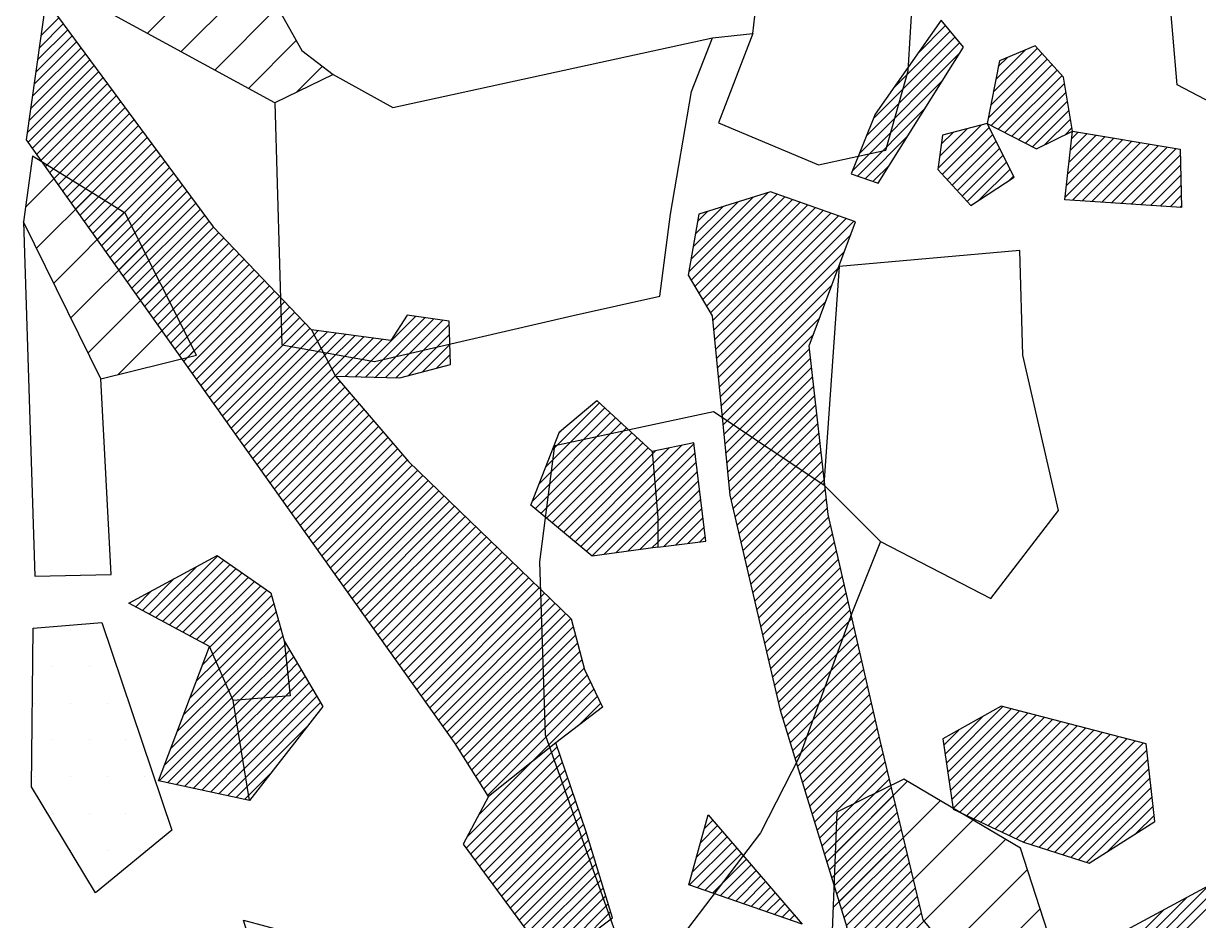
# Model space of a CAD drawing. Header units: metres. Extents: x -2.09 to 0.03, y -17.5 to -14.3.
# Drawn here: x -2.0036 to -1.6041, y -17.0239 to -16.719 of the extents above; entities that cross this region are included whole.
import ezdxf

# ---------------------------------------------------------------- set-up
doc = ezdxf.new("R2010")
doc.units = ezdxf.units.M
doc.header["$LTSCALE"] = 25
doc.header["$MEASUREMENT"] = 0
doc.layers.get('0').update_dxf_attribs({"linetype": 'CONTINUOUS'})
for name, color, linetype in [('FEUER', 1, 'CONTINUOUS'), ('KNOCHEN', 2, 'CONTINUOUS'), ('KNOCHENSCHRAFF', 2, 'CONTINUOUS'), ('STEINE', 4, 'CONTINUOUS'), ('STEINESCHRAFF', 4, 'CONTINUOUS')]:
    doc.layers.add(name, color=color, linetype=linetype)

# ---------------------------------------------------------------- blocks, each defined once
blk = doc.blocks.new('*X1')
at = {"color": 0}
for p, q in [((-199.809, -1672.712), (-199.005, -1671.908)), ((-199.75, -1672.3), (-199.155, -1671.705)), ((-199.925, -1673.536), (-198.704, -1672.315)), ((-199.867, -1673.124), (-198.854, -1672.111)), ((-200.042, -1674.359), (-198.404, -1672.721)), ((-199.984, -1673.948), (-198.554, -1672.518)), ((-200.158, -1675.183), (-198.103, -1673.128)), ((-200.1, -1674.771), (-198.253, -1672.925)), ((-200.217, -1675.595), (-197.953, -1673.331)), ((-200.195, -1675.927), (-197.803, -1673.535)), ((-200.049, -1676.134), (-197.652, -1673.738)), ((-199.902, -1676.341), (-197.502, -1673.941)), ((-199.755, -1676.548), (-197.352, -1674.145)), ((-199.608, -1676.754), (-197.202, -1674.348)), ((-199.462, -1676.961), (-197.052, -1674.551)), ((-199.315, -1677.168), (-196.901, -1674.754)), ((-199.168, -1677.375), (-196.751, -1674.958)), ((-199.021, -1677.582), (-196.601, -1675.161)), ((-198.875, -1677.789), (-196.451, -1675.364)), ((-198.728, -1677.995), (-196.3, -1675.568)), ((-198.581, -1678.202), (-196.15, -1675.771)), ((-198.434, -1678.409), (-196, -1675.974)), ((-198.288, -1678.616), (-195.85, -1676.178)), ((-198.141, -1678.823), (-195.699, -1676.381)), ((-197.994, -1679.029), (-195.549, -1676.584)), ((-197.848, -1679.236), (-195.399, -1676.788)), ((-197.701, -1679.443), (-195.249, -1676.991)), ((-197.554, -1679.65), (-195.098, -1677.194)), ((-197.407, -1679.857), (-194.948, -1677.397)), ((-197.261, -1680.063), (-194.798, -1677.601)), ((-197.114, -1680.27), (-194.648, -1677.804)), ((-196.967, -1680.477), (-194.497, -1678.007)), ((-196.82, -1680.684), (-194.347, -1678.211)), ((-196.674, -1680.891), (-194.197, -1678.414)), ((-196.527, -1681.098), (-194.047, -1678.617)), ((-196.38, -1681.304), (-193.895, -1678.819)), ((-196.233, -1681.511), (-193.722, -1679)), ((-196.087, -1681.718), (-193.549, -1679.181)), ((-195.94, -1681.925), (-193.377, -1679.362)), ((-195.793, -1682.132), (-193.204, -1679.543)), ((-195.646, -1682.338), (-193.032, -1679.724)), ((-195.5, -1682.545), (-192.859, -1679.905)), ((-195.353, -1682.752), (-192.687, -1680.086)), ((-195.206, -1682.959), (-192.514, -1680.267)), ((-195.059, -1683.166), (-192.342, -1680.448)), ((-194.913, -1683.373), (-192.169, -1680.629)), ((-194.766, -1683.579), (-191.997, -1680.81)), ((-194.619, -1683.786), (-191.824, -1680.991)), ((-194.473, -1683.993), (-191.652, -1681.172)), ((-194.326, -1684.2), (-191.479, -1681.353)), ((-194.179, -1684.407), (-191.306, -1681.534)), ((-194.032, -1684.613), (-191.134, -1681.715)), ((-193.886, -1684.82), (-190.961, -1681.896)), ((-193.739, -1685.027), (-190.789, -1682.077)), ((-193.592, -1685.234), (-190.616, -1682.258)), ((-193.445, -1685.441), (-190.48, -1682.475)), ((-193.299, -1685.648), (-190.36, -1682.709)), ((-193.152, -1685.854), (-190.24, -1682.942)), ((-193.005, -1686.061), (-190.12, -1683.176)), ((-192.858, -1686.268), (-190, -1683.409)), ((-192.712, -1686.475), (-189.88, -1683.643)), ((-192.565, -1686.682), (-189.76, -1683.877)), ((-192.418, -1686.888), (-189.599, -1684.069)), ((-192.271, -1687.095), (-189.436, -1684.26)), ((-192.125, -1687.302), (-189.273, -1684.45)), ((-191.978, -1687.509), (-189.11, -1684.641)), ((-191.831, -1687.716), (-188.947, -1684.831)), ((-191.685, -1687.922), (-188.784, -1685.022)), ((-191.538, -1688.129), (-188.621, -1685.212)), ((-191.391, -1688.336), (-188.457, -1685.402)), ((-191.244, -1688.543), (-188.294, -1685.593)), ((-191.098, -1688.75), (-188.131, -1685.783)), ((-190.951, -1688.957), (-187.968, -1685.974)), ((-190.804, -1689.163), (-187.805, -1686.164)), ((-190.657, -1689.37), (-187.642, -1686.355)), ((-190.511, -1689.577), (-187.479, -1686.545)), ((-190.364, -1689.784), (-187.316, -1686.736)), ((-190.217, -1689.991), (-187.141, -1686.914)), ((-190.07, -1690.197), (-186.961, -1687.088)), ((-189.924, -1690.404), (-186.781, -1687.262)), ((-189.777, -1690.611), (-186.601, -1687.435)), ((-189.63, -1690.818), (-186.421, -1687.609)), ((-189.483, -1691.025), (-186.242, -1687.783)), ((-189.337, -1691.232), (-186.062, -1687.957)), ((-189.19, -1691.438), (-185.882, -1688.13)), ((-189.043, -1691.645), (-185.702, -1688.304)), ((-188.896, -1691.852), (-185.523, -1688.478)), ((-188.75, -1692.059), (-185.343, -1688.652)), ((-188.603, -1692.266), (-185.163, -1688.826)), ((-188.456, -1692.472), (-184.983, -1688.999)), ((-188.31, -1692.679), (-184.804, -1689.173)), ((-188.163, -1692.886), (-184.624, -1689.347)), ((-188.016, -1693.093), (-184.444, -1689.521)), ((-187.869, -1693.3), (-184.264, -1689.695)), ((-187.723, -1693.506), (-184.084, -1689.868)), ((-187.576, -1693.713), (-183.905, -1690.042)), ((-187.429, -1693.92), (-183.725, -1690.216)), ((-187.282, -1694.127), (-183.545, -1690.39)), ((-187.136, -1694.334), (-183.365, -1690.563)), ((-186.989, -1694.541), (-183.186, -1690.737)), ((-186.842, -1694.747), (-183.006, -1690.911)), ((-186.695, -1694.954), (-182.826, -1691.085)), ((-186.549, -1695.161), (-182.646, -1691.259)), ((-186.402, -1695.368), (-182.466, -1691.432)), ((-186.255, -1695.575), (-182.287, -1691.606)), ((-186.108, -1695.781), (-182.107, -1691.78)), ((-185.962, -1695.988), (-181.927, -1691.954)), ((-185.815, -1696.195), (-181.747, -1692.128)), ((-185.671, -1696.405), (-181.671, -1692.405)), ((-185.533, -1696.621), (-181.597, -1692.685)), ((-185.396, -1696.837), (-181.524, -1692.965)), ((-185.258, -1697.053), (-181.45, -1693.245)), ((-185.121, -1697.269), (-181.377, -1693.525)), ((-184.983, -1697.485), (-181.303, -1693.805)), ((-184.846, -1697.701), (-181.197, -1694.052)), ((-184.708, -1697.917), (-181.083, -1694.291)), ((-184.571, -1698.133), (-180.968, -1694.53)), ((-183.112, -1697.027), (-180.854, -1694.769)), ((-181.469, -1695.738), (-180.74, -1695.009)), ((-185.311, -1699.934), (-182.123, -1696.746)), ((-185.284, -1699.553), (-182.212, -1696.482)), ((-185.161, -1700.138), (-182.034, -1697.011)), ((-184.88, -1698.795), (-183.112, -1697.027)), ((-185.012, -1700.341), (-181.945, -1697.275)), ((-184.862, -1700.545), (-181.856, -1697.539)), ((-184.712, -1700.749), (-181.767, -1697.804)), ((-184.562, -1700.953), (-181.678, -1698.068)), ((-184.413, -1701.157), (-181.589, -1698.333)), ((-184.263, -1701.36), (-181.5, -1698.597)), ((-184.113, -1701.564), (-181.41, -1698.862)), ((-183.963, -1701.768), (-181.321, -1699.126)), ((-183.814, -1701.972), (-181.233, -1699.391)), ((-183.664, -1702.176), (-181.15, -1699.662)), ((-183.514, -1702.379), (-181.066, -1699.932)), ((-183.364, -1702.583), (-180.983, -1700.202)), ((-165.512, -1707.358), (-158.531, -1700.377)), ((-183.215, -1702.787), (-180.9, -1700.472)), ((-183.065, -1702.991), (-180.816, -1700.742)), ((-166.034, -1707.527), (-159.296, -1700.789)), ((-182.915, -1703.195), (-180.733, -1701.013)), ((-166.556, -1707.695), (-160.061, -1701.201)), ((-182.765, -1703.398), (-180.65, -1701.283)), ((-182.616, -1703.602), (-180.566, -1701.553)), ((-167.08, -1707.866), (-160.827, -1701.613)), ((-182.466, -1703.806), (-180.483, -1701.823)), ((-167.627, -1708.059), (-161.592, -1702.024)), ((-181.394, -1703.088), (-180.4, -1702.094))]:
    blk.add_line(p, q, dxfattribs=at)
blk = doc.blocks.new('*X2')
at = {"color": 0}
for p, q in [((-177.741, -1680.343), (-175.041, -1677.642)), ((-177.667, -1679.915), (-175.553, -1677.802)), ((-177.665, -1680.62), (-174.741, -1677.696)), ((-177.593, -1679.488), (-176.066, -1677.961)), ((-177.533, -1680.842), (-174.479, -1677.788)), ((-177.402, -1681.065), (-174.218, -1677.881)), ((-177.271, -1681.287), (-173.957, -1677.973)), ((-177.14, -1681.509), (-173.695, -1678.065)), ((-177.52, -1679.061), (-176.579, -1678.12)), ((-177.446, -1678.633), (-177.092, -1678.28)), ((-177.008, -1681.732), (-173.434, -1678.157)), ((-176.933, -1682.009), (-173.173, -1678.249)), ((-176.901, -1682.331), (-172.911, -1678.342)), ((-176.869, -1682.653), (-172.65, -1678.434)), ((-176.838, -1682.975), (-172.389, -1678.526)), ((-176.806, -1683.297), (-172.127, -1678.618)), ((-176.775, -1683.619), (-172.234, -1679.078)), ((-176.743, -1683.941), (-172.446, -1679.644)), ((-176.711, -1684.263), (-172.659, -1680.211)), ((-176.68, -1684.585), (-172.872, -1680.777)), ((-176.648, -1684.907), (-173.084, -1681.343)), ((-176.616, -1685.229), (-173.297, -1681.909)), ((-176.585, -1685.551), (-173.509, -1682.475)), ((-176.553, -1685.873), (-173.639, -1682.958)), ((-176.522, -1686.195), (-173.603, -1683.276)), ((-176.49, -1686.516), (-173.567, -1683.593)), ((-176.458, -1686.838), (-173.531, -1683.911)), ((-176.427, -1687.16), (-173.495, -1684.228)), ((-176.395, -1687.482), (-173.459, -1684.546)), ((-176.363, -1687.804), (-173.423, -1684.864)), ((-176.31, -1688.104), (-173.387, -1685.181)), ((-176.243, -1688.391), (-173.351, -1685.499)), ((-176.176, -1688.677), (-173.315, -1685.816)), ((-176.108, -1688.963), (-173.279, -1686.134)), ((-176.041, -1689.25), (-173.243, -1686.451)), ((-175.974, -1689.536), (-173.207, -1686.769)), ((-175.907, -1689.823), (-173.171, -1687.087)), ((-175.84, -1690.109), (-173.135, -1687.404)), ((-175.773, -1690.396), (-173.099, -1687.722)), ((-175.706, -1690.682), (-173.063, -1688.039)), ((-175.639, -1690.969), (-173.027, -1688.357)), ((-175.572, -1691.255), (-172.983, -1688.667)), ((-175.505, -1691.541), (-172.917, -1688.954)), ((-175.437, -1691.828), (-172.851, -1689.242)), ((-175.37, -1692.114), (-172.785, -1689.529)), ((-195.856, -1692.094), (-193.755, -1689.993)), ((-175.303, -1692.401), (-172.719, -1689.817)), ((-196.086, -1691.97), (-194.466, -1690.35)), ((-195.626, -1692.218), (-193.546, -1690.138)), ((-195.396, -1692.342), (-193.338, -1690.283)), ((-195.167, -1692.465), (-193.13, -1690.428)), ((-175.236, -1692.687), (-172.653, -1690.104)), ((-175.169, -1692.974), (-172.587, -1690.391)), ((-196.315, -1691.846), (-195.235, -1690.766)), ((-194.937, -1692.589), (-192.921, -1690.574)), ((-194.707, -1692.713), (-192.713, -1690.719)), ((-175.102, -1693.26), (-172.521, -1690.679)), ((-196.545, -1691.722), (-196.004, -1691.181)), ((-194.478, -1692.837), (-192.505, -1690.864)), ((-194.248, -1692.961), (-192.296, -1691.009)), ((-194.027, -1693.094), (-192.088, -1691.154)), ((-175.035, -1693.547), (-172.455, -1690.966)), ((-174.968, -1693.833), (-172.388, -1691.254)), ((-193.919, -1693.339), (-191.924, -1691.344)), ((-193.811, -1693.584), (-191.847, -1691.62)), ((-174.901, -1694.12), (-172.322, -1691.541)), ((-193.702, -1693.829), (-191.769, -1691.897)), ((-174.834, -1694.406), (-172.256, -1691.829)), ((-193.594, -1694.074), (-191.692, -1692.173)), ((-193.485, -1694.319), (-191.615, -1692.449)), ((-174.766, -1694.692), (-172.19, -1692.116)), ((-174.699, -1694.979), (-172.124, -1692.404)), ((-193.377, -1694.565), (-191.538, -1692.726)), ((-174.631, -1695.264), (-172.058, -1692.691)), ((-194.052, -1693.118), (-194.027, -1693.094)), ((-193.268, -1694.81), (-191.48, -1693.022)), ((-191.48, -1693.022), (-191.436, -1692.978)), ((-191.446, -1693.341), (-191.305, -1693.2)), ((-174.548, -1695.534), (-171.992, -1692.979)), ((-194.485, -1694.258), (-193.811, -1693.584)), ((-194.268, -1693.688), (-193.919, -1693.339)), ((-192.993, -1694.887), (-191.446, -1693.341)), ((-191.412, -1693.661), (-191.174, -1693.423)), ((-191.378, -1693.98), (-191.043, -1693.645)), ((-174.464, -1695.804), (-171.926, -1693.266)), ((-174.381, -1696.075), (-171.86, -1693.554)), ((-194.701, -1694.828), (-193.702, -1693.829)), ((-192.609, -1694.858), (-191.412, -1693.661)), ((-192.226, -1694.828), (-191.378, -1693.98)), ((-191.344, -1694.3), (-190.912, -1693.868)), ((-174.298, -1696.345), (-171.794, -1693.841)), ((-195.134, -1695.968), (-193.485, -1694.319)), ((-194.918, -1695.398), (-193.594, -1694.074)), ((-192.949, -1696.612), (-190.65, -1694.313)), ((-191.843, -1694.799), (-191.344, -1694.3)), ((-191.31, -1694.619), (-190.781, -1694.09)), ((-174.214, -1696.615), (-171.728, -1694.128)), ((-174.131, -1696.885), (-171.661, -1694.416)), ((-195.567, -1697.108), (-193.268, -1694.81)), ((-195.351, -1696.538), (-193.377, -1694.565)), ((-193.097, -1695.699), (-192.226, -1694.828)), ((-193.048, -1696.003), (-191.843, -1694.799)), ((-192.998, -1696.307), (-191.46, -1694.769)), ((-192.9, -1696.916), (-190.519, -1694.536)), ((-192.85, -1697.22), (-190.388, -1694.758)), ((-191.46, -1694.769), (-191.31, -1694.619)), ((-174.048, -1697.156), (-171.595, -1694.703)), ((-195.753, -1697.647), (-193.196, -1695.091)), ((-193.196, -1695.091), (-192.993, -1694.887)), ((-193.147, -1695.395), (-192.609, -1694.858)), ((-192.801, -1697.524), (-190.257, -1694.981)), ((-173.964, -1697.426), (-171.529, -1694.991)), ((-168.982, -1697.04), (-167.061, -1695.119)), ((-168.937, -1697.348), (-166.781, -1695.192)), ((-195.462, -1697.71), (-193.147, -1695.395)), ((-173.881, -1697.696), (-171.463, -1695.278)), ((-173.798, -1697.966), (-171.397, -1695.566)), ((-169.027, -1696.732), (-167.757, -1695.462)), ((-168.891, -1697.656), (-166.5, -1695.265)), ((-168.846, -1697.964), (-166.219, -1695.338)), ((-168.801, -1698.273), (-165.938, -1695.41)), ((-168.755, -1698.581), (-165.658, -1695.483)), ((-168.53, -1698.709), (-165.377, -1695.556)), ((-168.29, -1698.822), (-165.096, -1695.629)), ((-195.171, -1697.773), (-193.097, -1695.699)), ((-194.88, -1697.835), (-193.048, -1696.003)), ((-192.751, -1697.828), (-190.684, -1695.761)), ((-173.714, -1698.236), (-171.331, -1695.853)), ((-169.073, -1696.423), (-168.564, -1695.915)), ((-168.049, -1698.936), (-164.816, -1695.702)), ((-167.809, -1699.049), (-164.535, -1695.775)), ((-167.568, -1699.162), (-164.254, -1695.848)), ((-167.328, -1699.275), (-163.974, -1695.921)), ((-167.087, -1699.388), (-163.693, -1695.993)), ((-194.589, -1697.898), (-192.998, -1696.307)), ((-173.631, -1698.507), (-171.265, -1696.141)), ((-173.548, -1698.777), (-171.197, -1696.427)), ((-166.847, -1699.501), (-163.412, -1696.066)), ((-166.607, -1699.614), (-163.132, -1696.139)), ((-166.366, -1699.727), (-162.851, -1696.212)), ((-166.098, -1699.813), (-162.57, -1696.285)), ((-165.83, -1699.899), (-162.29, -1696.358)), ((-194.298, -1697.96), (-192.949, -1696.612)), ((-173.464, -1699.047), (-171.129, -1696.712)), ((-165.563, -1699.984), (-162.172, -1696.594)), ((-194.007, -1698.023), (-192.9, -1696.916)), ((-193.716, -1698.085), (-192.85, -1697.22)), ((-173.381, -1699.317), (-171.061, -1696.997)), ((-165.295, -1700.07), (-162.136, -1696.911)), ((-165.027, -1700.156), (-162.1, -1697.229)), ((-193.425, -1698.148), (-192.801, -1697.524)), ((-192.702, -1698.132), (-191.942, -1697.372)), ((-173.298, -1699.587), (-170.992, -1697.282)), ((-173.214, -1699.858), (-170.924, -1697.567)), ((-164.759, -1700.241), (-162.064, -1697.546)), ((-193.134, -1698.21), (-192.751, -1697.828)), ((-173.131, -1700.128), (-170.856, -1697.853)), ((-164.491, -1700.327), (-162.028, -1697.864)), ((-192.843, -1698.273), (-192.702, -1698.132)), ((-173.047, -1700.398), (-170.787, -1698.138)), ((-172.964, -1700.668), (-170.719, -1698.423)), ((-164.223, -1700.413), (-161.992, -1698.181)), ((-172.881, -1700.939), (-170.65, -1698.708)), ((-163.493, -1700.036), (-161.955, -1698.499)), ((-162.528, -1699.424), (-161.919, -1698.816)), ((-177.347, -1699.748), (-176.763, -1699.164)), ((-177.211, -1699.258), (-176.927, -1698.974)), ((-172.797, -1701.209), (-170.582, -1698.993)), ((-177.62, -1700.728), (-176.436, -1699.544)), ((-177.484, -1700.238), (-176.6, -1699.354)), ((-172.714, -1701.479), (-170.514, -1699.278)), ((-172.631, -1701.749), (-170.445, -1699.564)), ((-177.725, -1701.187), (-176.273, -1699.734)), ((-177.462, -1701.277), (-176.109, -1699.924)), ((-172.547, -1702.019), (-170.377, -1699.849)), ((-177.199, -1701.368), (-175.946, -1700.115)), ((-176.936, -1701.458), (-175.782, -1700.305)), ((-172.464, -1702.29), (-170.308, -1700.134)), ((-172.381, -1702.56), (-170.24, -1700.419)), ((-176.673, -1701.549), (-175.619, -1700.495)), ((-176.41, -1701.639), (-175.455, -1700.685)), ((-172.608, -1703.141), (-170.172, -1700.704)), ((-176.147, -1701.73), (-175.292, -1700.875)), ((-175.884, -1701.82), (-175.129, -1701.065)), ((-172.909, -1703.795), (-170.103, -1700.989)), ((-175.621, -1701.911), (-174.965, -1701.255)), ((-175.358, -1702.001), (-174.802, -1701.445)), ((-175.095, -1702.092), (-174.638, -1701.635)), ((-173.511, -1705.104), (-169.967, -1701.56)), ((-173.21, -1704.45), (-170.035, -1701.275)), ((-174.832, -1702.183), (-174.475, -1701.825)), ((-174.569, -1702.273), (-174.311, -1702.015)), ((-173.697, -1705.644), (-169.898, -1701.845)), ((-174.306, -1702.364), (-174.148, -1702.206)), ((-173.509, -1705.81), (-169.83, -1702.13))]:
    blk.add_line(p, q, dxfattribs=at)
blk = doc.blocks.new('*X4')
at = {"color": 0}
for p, q in [((-169.935, -1672.89), (-169.012, -1671.968)), ((-171.457, -1675.119), (-168.691, -1672.354)), ((-170.764, -1674.073), (-168.852, -1672.161)), ((-171.695, -1675.711), (-168.531, -1672.547)), ((-167.389, -1674.234), (-165.892, -1672.736)), ((-167.305, -1673.796), (-166.309, -1672.8)), ((-171.932, -1676.302), (-168.517, -1672.887)), ((-167.558, -1675.109), (-165.556, -1673.108)), ((-167.474, -1674.672), (-165.724, -1672.922)), ((-167.221, -1673.359), (-166.912, -1673.05)), ((-167.459, -1675.364), (-165.389, -1673.294)), ((-167.226, -1675.485), (-165.221, -1673.48)), ((-166.993, -1675.605), (-165.053, -1673.666)), ((-172.17, -1676.893), (-169.116, -1673.839)), ((-166.76, -1675.726), (-164.966, -1673.932)), ((-166.527, -1675.846), (-164.916, -1674.236)), ((-172.007, -1677.084), (-169.715, -1674.792)), ((-166.294, -1675.967), (-164.866, -1674.539)), ((-166.061, -1676.088), (-164.816, -1674.843)), ((-165.644, -1676.024), (-164.766, -1675.146)), ((-169.266, -1676.817), (-167.797, -1675.349)), ((-169.212, -1676.41), (-168.278, -1675.476)), ((-169.158, -1676.003), (-168.759, -1675.603)), ((-169.124, -1677.029), (-167.526, -1675.431)), ((-168.955, -1677.214), (-167.408, -1675.667)), ((-164.94, -1675.674), (-164.716, -1675.45)), ((-164.772, -1676.212), (-164.197, -1675.638)), ((-164.728, -1675.815), (-164.5, -1675.587)), ((-171.743, -1677.173), (-170.314, -1675.744)), ((-168.786, -1677.398), (-167.291, -1675.903)), ((-164.947, -1677.802), (-162.987, -1675.842)), ((-164.903, -1677.405), (-163.29, -1675.791)), ((-164.859, -1677.007), (-163.592, -1675.74)), ((-164.815, -1676.61), (-163.895, -1675.689)), ((-164.698, -1677.907), (-162.685, -1675.893)), ((-164.366, -1677.928), (-162.382, -1675.944)), ((-164.035, -1677.95), (-162.079, -1675.995)), ((-163.703, -1677.972), (-161.777, -1676.046)), ((-168.617, -1677.583), (-167.173, -1676.139)), ((-168.449, -1677.768), (-167.056, -1676.375)), ((-163.371, -1677.994), (-161.474, -1676.097)), ((-163.04, -1678.016), (-161.172, -1676.148)), ((-162.708, -1678.038), (-161.038, -1676.368)), ((-171.478, -1677.262), (-170.913, -1676.697)), ((-168.28, -1677.953), (-166.938, -1676.611)), ((-167.88, -1677.906), (-166.821, -1676.847)), ((-162.376, -1678.06), (-161.03, -1676.713)), ((-166.862, -1677.242), (-166.703, -1677.083)), ((-162.044, -1678.081), (-161.022, -1677.059)), ((-161.713, -1678.103), (-161.014, -1677.404)), ((-161.381, -1678.125), (-161.005, -1677.749)), ((-161.049, -1678.147), (-160.997, -1678.095))]:
    blk.add_line(p, q, dxfattribs=at)
blk = doc.blocks.new('*X5')
at = {"color": 0}
for p, q in [((-189.083, -1683.907), (-187.029, -1681.853)), ((-188.738, -1683.915), (-186.72, -1681.897)), ((-188.393, -1683.924), (-186.411, -1681.942)), ((-188.048, -1683.933), (-186.102, -1681.987)), ((-190.48, -1682.475), (-190.348, -1682.343)), ((-190.36, -1682.709), (-190.036, -1682.385)), ((-190.24, -1682.942), (-189.724, -1682.426)), ((-190.12, -1683.176), (-189.412, -1682.468)), ((-187.703, -1683.941), (-185.886, -1682.124)), ((-187.276, -1683.868), (-185.875, -1682.466)), ((-190, -1683.409), (-189.1, -1682.51)), ((-189.88, -1683.643), (-188.789, -1682.552)), ((-189.76, -1683.877), (-188.477, -1682.593)), ((-189.428, -1683.898), (-188.165, -1682.635)), ((-186.797, -1683.742), (-185.864, -1682.809)), ((-186.317, -1683.616), (-185.853, -1683.151)), ((-182.375, -1686.391), (-180.781, -1684.797)), ((-182.827, -1687.55), (-180.413, -1685.136)), ((-182.601, -1686.97), (-180.597, -1684.967)), ((-183.052, -1688.129), (-180.229, -1685.306)), ((-182.961, -1688.391), (-180.045, -1685.475)), ((-182.768, -1688.552), (-179.861, -1685.645)), ((-182.575, -1688.713), (-179.677, -1685.815)), ((-182.382, -1688.873), (-179.493, -1685.984)), ((-182.149, -1685.812), (-182.029, -1685.692)), ((-182.189, -1689.034), (-179.309, -1686.154)), ((-181.996, -1689.194), (-179.125, -1686.324)), ((-178.982, -1686.534), (-178.872, -1686.423)), ((-178.953, -1686.859), (-178.423, -1686.328)), ((-178.924, -1687.183), (-177.974, -1686.233)), ((-178.896, -1687.508), (-177.564, -1686.176)), ((-181.803, -1689.355), (-178.982, -1686.534)), ((-181.61, -1689.515), (-178.953, -1686.859)), ((-178.867, -1687.832), (-177.526, -1686.492)), ((-178.838, -1688.157), (-177.488, -1686.808)), ((-181.417, -1689.676), (-178.924, -1687.183)), ((-178.809, -1688.482), (-177.451, -1687.124)), ((-181.224, -1689.837), (-178.896, -1687.508)), ((-178.791, -1688.818), (-177.413, -1687.439)), ((-181.031, -1689.997), (-178.867, -1687.832)), ((-178.792, -1689.172), (-177.375, -1687.755)), ((-180.627, -1689.946), (-178.838, -1688.157)), ((-178.792, -1689.526), (-177.337, -1688.071)), ((-178.587, -1689.674), (-177.3, -1688.387)), ((-180.218, -1689.891), (-178.809, -1688.482)), ((-179.81, -1689.836), (-178.791, -1688.818)), ((-178.184, -1689.624), (-177.262, -1688.703)), ((-179.401, -1689.781), (-178.792, -1689.172)), ((-177.78, -1689.575), (-177.224, -1689.019)), ((-178.993, -1689.726), (-178.792, -1689.526)), ((-177.377, -1689.525), (-177.187, -1689.334))]:
    blk.add_line(p, q, dxfattribs=at)
blk = doc.blocks.new('*X16')
at = {"color": 0}
for p, q in [((-200, -1692.5), (-200, -1692.5)), ((-198.75, -1692.5), (-198.75, -1692.5)), ((-199.375, -1693.75), (-199.375, -1693.75)), ((-198.125, -1693.75), (-198.125, -1693.75)), ((-200, -1695), (-200, -1695)), ((-198.75, -1695), (-198.75, -1695)), ((-197.5, -1695), (-197.5, -1695)), ((-199.375, -1696.25), (-199.375, -1696.25)), ((-198.125, -1696.25), (-198.125, -1696.25)), ((-196.875, -1696.25), (-196.875, -1696.25)), ((-200, -1697.5), (-200, -1697.5)), ((-198.75, -1697.5), (-198.75, -1697.5)), ((-197.5, -1697.5), (-197.5, -1697.5)), ((-196.25, -1697.5), (-196.25, -1697.5)), ((-199.375, -1698.75), (-199.375, -1698.75)), ((-198.125, -1698.75), (-198.125, -1698.75)), ((-196.875, -1698.75), (-196.875, -1698.75)), ((-195.625, -1698.75), (-195.625, -1698.75)), ((-198.75, -1700), (-198.75, -1700)), ((-197.5, -1700), (-197.5, -1700)), ((-196.25, -1700), (-196.25, -1700))]:
    blk.add_line(p, q, dxfattribs=at)
blk = doc.blocks.new('*X19')
at = {"color": 0}
for p, q in [((-196.15, -1672.236), (-192.992, -1669.077)), ((-195.005, -1672.859), (-192.361, -1670.214)), ((-193.86, -1673.481), (-191.726, -1671.347)), ((-192.715, -1674.104), (-191.091, -1672.479)), ((-191.074, -1674.23), (-190.198, -1673.354)), ((-200.29, -1678.143), (-199.123, -1676.976)), ((-199.916, -1679.537), (-198.029, -1677.65)), ((-199.333, -1680.721), (-196.934, -1678.323)), ((-198.749, -1681.905), (-196.329, -1679.486)), ((-198.165, -1683.089), (-195.737, -1680.662)), ((-197.14, -1683.832), (-195.146, -1681.838)), ((-194.789, -1683.248), (-194.554, -1683.014)), ((-172.77, -1700.12), (-170.307, -1697.657)), ((-172.842, -1701.961), (-169.196, -1698.315)), ((-172.915, -1703.801), (-168.086, -1698.972)), ((-172.988, -1705.642), (-166.976, -1699.63)), ((-172.209, -1706.631), (-166.232, -1700.654)), ((-170.066, -1706.255), (-165.798, -1701.987))]:
    blk.add_line(p, q, dxfattribs=at)

msp = doc.modelspace()

# ---------------------------------------------------------------- linework, layer by layer
at = {"layer": 'KNOCHEN'}
for points in [[(-1.81289, -16.9386), (-1.80681, -16.95131), (-1.82258, -16.96347), (-1.84547, -16.98171), (-1.85712, -16.96341), (-2.00252, -16.75847), (-1.99584, -16.71124), (-1.93909, -16.78804), (-1.90563, -16.82314), (-1.89753, -16.8389), (-1.87269, -16.86789), (-1.81743, -16.92132), (-1.81289, -16.9386), (-1.80681, -16.95131)], [(-1.71305, -16.7732), (-1.68401, -16.72703), (-1.69162, -16.71787), (-1.71402, -16.74983), (-1.72218, -16.77013), (-1.71305, -16.7732)], [(-1.67593, -16.75295), (-1.65919, -16.76161), (-1.64699, -16.75554), (-1.65, -16.73725), (-1.65963, -16.72656), (-1.67183, -16.73162), (-1.67593, -16.75295)], [(-1.67593, -16.75295), (-1.69118, -16.75698), (-1.69272, -16.76866), (-1.68157, -16.78087), (-1.66682, -16.77125), (-1.67593, -16.75295)], [(-1.64957, -16.7789), (-1.64699, -16.75554), (-1.61043, -16.7617), (-1.60996, -16.78151), (-1.64957, -16.7789)], [(-1.72365, -17.02611), (-1.73741, -17.05606), (-1.7293, -17.06318), (-1.69019, -17.0602), (-1.69019, -17.0602), (-1.69019, -17.0602), (-1.68102, -17.04397), (-1.69774, -17.02362), (-1.71236, -16.96265), (-1.73001, -16.88592), (-1.73651, -16.82852), (-1.72069, -16.78639), (-1.74962, -16.77618), (-1.77401, -16.78376), (-1.7776, -16.80457), (-1.7695, -16.8183), (-1.76351, -16.87926), (-1.74637, -16.95243), (-1.72365, -17.02611)], [(-1.89753, -16.8389), (-1.87569, -16.83945), (-1.85841, -16.83491), (-1.8589, -16.82018), (-1.87311, -16.81812), (-1.87872, -16.82674), (-1.90563, -16.82314)], [(-1.78793, -16.89699), (-1.81028, -16.9), (-1.83107, -16.8827), (-1.82138, -16.85783), (-1.80866, -16.84718), (-1.7899, -16.86448), (-1.78791, -16.88684), (-1.78793, -16.89699)], [(-1.78793, -16.89699), (-1.77167, -16.89499), (-1.77567, -16.86146), (-1.7899, -16.86448)], [(-1.93226, -16.94905), (-1.94036, -16.93076), (-1.96776, -16.91598), (-1.93776, -16.89978), (-1.9195, -16.91251), (-1.91496, -16.92877), (-1.91296, -16.94756), (-1.93226, -16.94905)], [(-1.92673, -16.98309), (-1.9577, -16.97644), (-1.94036, -16.93076)], [(-1.91496, -16.92877), (-1.90179, -16.95114), (-1.92673, -16.98309), (-1.93226, -16.94905)], [(-1.68752, -16.98605), (-1.66367, -16.99727), (-1.64133, -17.00442), (-1.61896, -16.99024), (-1.62196, -16.96382), (-1.6712, -16.95104), (-1.69103, -16.96218), (-1.68752, -16.98605)], [(-1.84547, -16.98171), (-1.85413, -16.99795), (-1.82424, -17.03863), (-1.80338, -17.02293), (-1.81247, -16.99345), (-1.82258, -16.96347)], [(-1.77746, -17.0118), (-1.77082, -16.98794), (-1.73888, -17.02507), (-1.73888, -17.02507), (-1.77746, -17.0118)], [(-1.86958, -17.12033), (-1.85639, -17.12949), (-1.80355, -17.11486), (-1.74003, -17.09871), (-1.70192, -17.08964), (-1.67041, -17.07852), (-1.60943, -17.05882), (-1.56067, -17.05738), (-1.54186, -17.04827), (-1.54081, -17.02999), (-1.54737, -17.00662), (-1.56411, -16.99236), (-1.69019, -17.0602), (-1.77454, -17.08596), (-1.82129, -17.09857), (-1.86958, -17.12033)], [(-1.92891, -17.0674), (-1.92076, -17.05015), (-1.92884, -17.02372), (-1.90599, -17.02986), (-1.88415, -17.02888), (-1.89335, -17.05984), (-1.91115, -17.07251), (-1.92891, -17.0674)]]:
    msp.add_lwpolyline(points, dxfattribs=at)
at = {"layer": 'STEINE'}
for points in [[(-1.94392, -16.64683), (-1.94698, -16.65698), (-1.92927, -16.69206), (-1.90902, -16.72816), (-1.89837, -16.7363), (-1.87807, -16.74751), (-1.76934, -16.72383), (-1.75562, -16.72233), (-1.75356, -16.70456), (-1.71901, -16.69903), (-1.69816, -16.68485), (-1.69405, -16.65591), (-1.7026, -16.60713), (-1.71271, -16.58121), (-1.75943, -16.57859), (-1.79904, -16.57649), (-1.81278, -16.58865), (-1.84023, -16.6013), (-1.86412, -16.61599), (-1.91698, -16.63367)], [(-1.91819, -16.74592), (-1.97908, -16.7128), (-1.99936, -16.69092), (-1.9988, -16.66197), (-1.96116, -16.62903), (-1.9505, -16.63565)], [(-1.56472, -16.76025), (-1.57335, -16.75973), (-1.61141, -16.73985), (-1.61439, -16.70531), (-1.60472, -16.6906), (-1.58493, -16.69978), (-1.56567, -16.72622), (-1.56472, -16.76025)], [(-1.75562, -16.72233), (-1.76736, -16.75279), (-1.73335, -16.76707), (-1.71049, -16.76203), (-1.70282, -16.73512), (-1.70125, -16.70871), (-1.71901, -16.69903)], [(-1.89837, -16.7363), (-1.91819, -16.74592), (-1.9158, -16.8282), (-1.88432, -16.83384), (-1.81674, -16.81822), (-1.78727, -16.81167), (-1.78366, -16.78374), (-1.77648, -16.7421), (-1.76934, -16.72383)], [(-1.97727, -16.83978), (-1.94475, -16.83171), (-1.96905, -16.78341), (-2.0005, -16.76406), (-2.00359, -16.7864)], [(-1.99974, -16.90678), (-1.97383, -16.90632), (-1.97727, -16.83978), (-2.00359, -16.7864), (-1.99974, -16.90678)], [(-1.7263, -16.80162), (-1.73151, -16.87576), (-1.71224, -16.8951), (-1.67469, -16.91446), (-1.65179, -16.88454), (-1.66388, -16.83169), (-1.66484, -16.79614), (-1.7263, -16.80162)], [(-1.71224, -16.8951), (-1.72194, -16.91946), (-1.7398, -16.96818), (-1.75305, -16.99406), (-1.78003, -17.02957), (-1.80238, -17.02801), (-1.82613, -16.96092), (-1.82806, -16.902), (-1.82291, -16.8624), (-1.76905, -16.85081), (-1.73151, -16.87576)], [(-2.00088, -16.97839), (-2.00028, -16.92456), (-1.97691, -16.92256), (-1.95316, -16.9932), (-1.9791, -17.01449), (-2.00088, -16.97839)], [(-1.73032, -17.06775), (-1.67291, -17.05769), (-1.65408, -17.03182), (-1.66469, -16.9993), (-1.70426, -16.97587), (-1.72714, -16.987), (-1.73032, -17.06775)]]:
    msp.add_lwpolyline(points, dxfattribs=at)

# ---------------------------------------------------------------- block references
at = {"layer": 'FEUER', "xscale": 0.01, "yscale": 0.01, "zscale": 0.01}
msp.add_blockref('*X19', (0, 0), dxfattribs=at)
at = {"layer": 'KNOCHENSCHRAFF', "xscale": 0.01, "yscale": 0.01, "zscale": 0.01}
for name in ['*X5', '*X4', '*X1', '*X2']:
    msp.add_blockref(name, (0, 0), dxfattribs=at)
at = {"layer": 'STEINESCHRAFF', "xscale": 0.01, "yscale": 0.01, "zscale": 0.01}
msp.add_blockref('*X16', (0, 0), dxfattribs=at)

doc.saveas('drawing.dxf')
